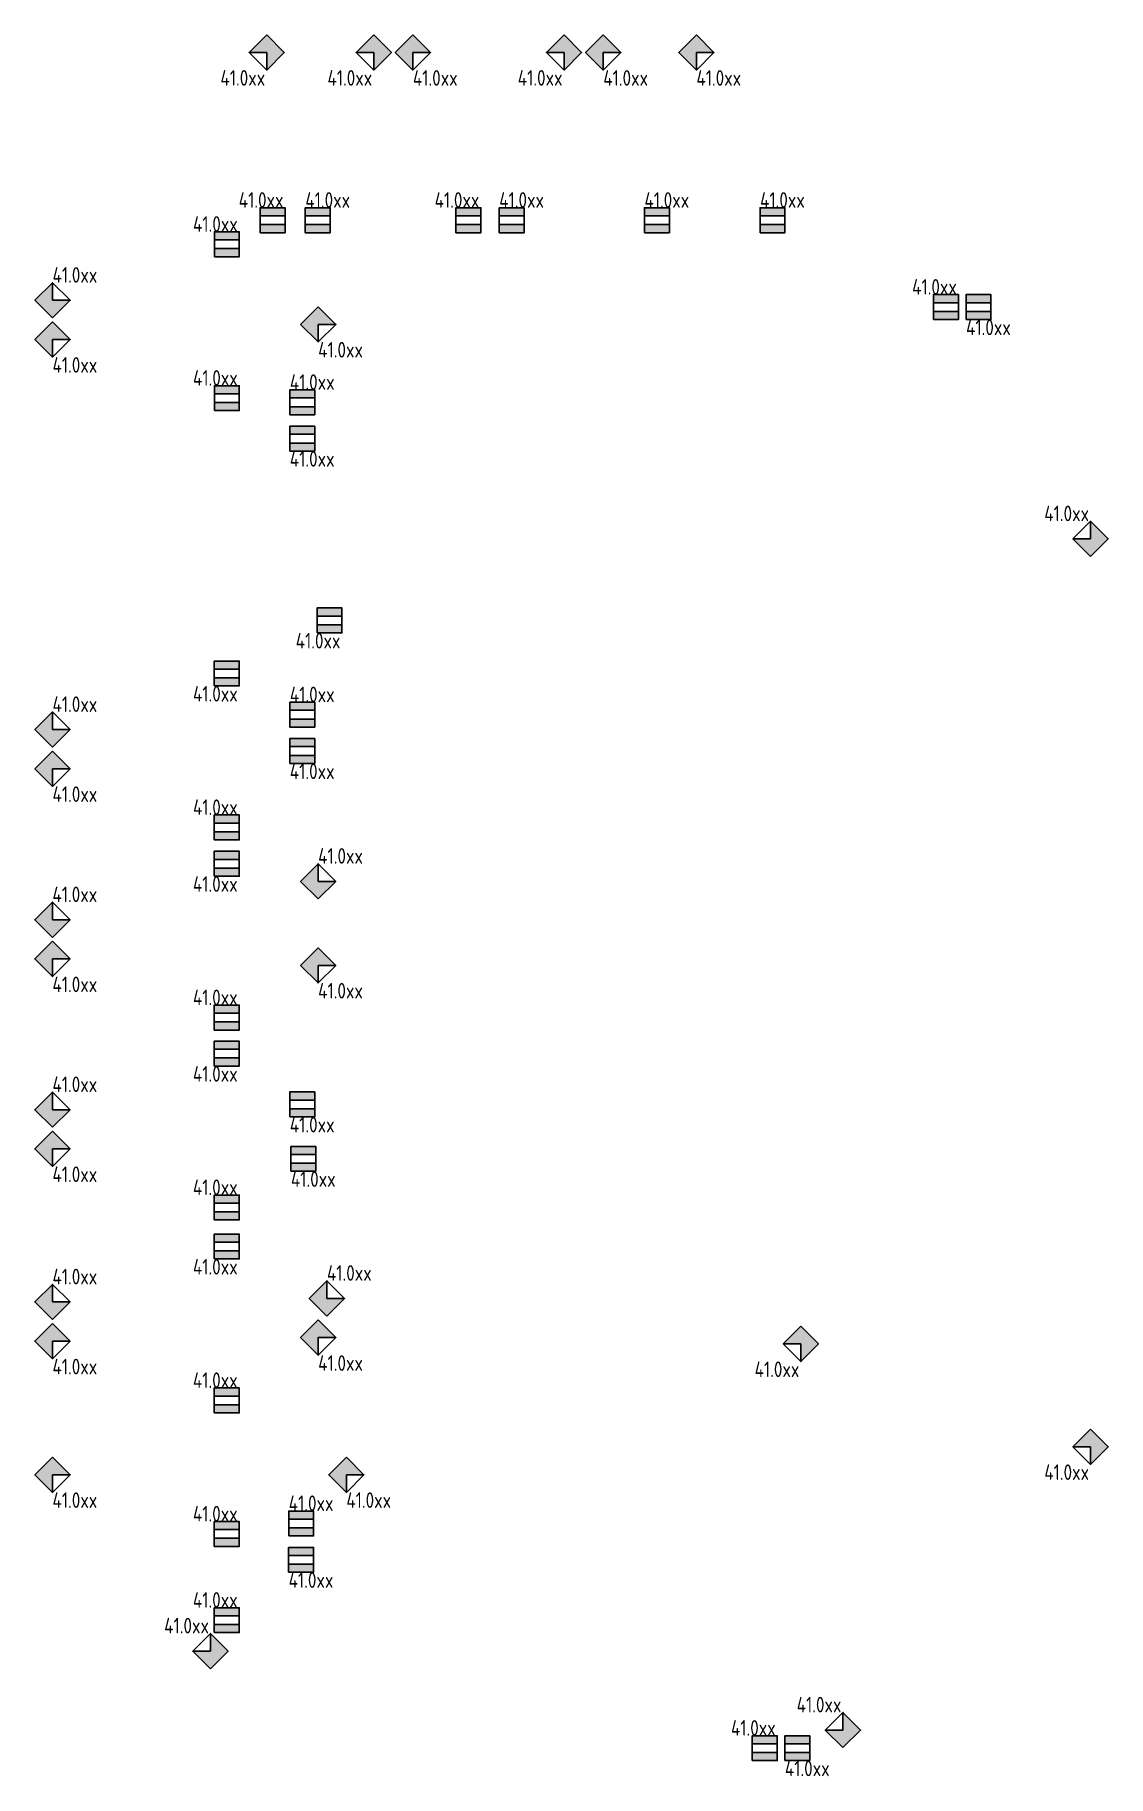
# Model space of a CAD drawing. Header units: millimetres. Extents: x 57329 to 256792, y -31663 to 25417.
# Drawn here: x 57329 to 91780, y -30474 to 25417 of the extents above.
import ezdxf

# ---------------------------------------------------------------- set-up
doc = ezdxf.new("R2010")
doc.units = ezdxf.units.MM
doc.layers.add('Охранная сигнализация', color=5, linetype='Continuous')
doc.styles.add('-ISOCPEUR-', font='ISOCPEUR.TTF', dxfattribs={"width": 0.8, "height": 2.5})

# ---------------------------------------------------------------- blocks, each defined once
blk = doc.blocks.new('*U14')
h = blk.add_hatch(color=256)
h.dxf.hatch_style = 1
h.paths.add_polyline_path([(-2.83, 0), (-5.66, -2.83), (-2.83, -2.83), (-2.83, -5.66), (0, -2.83)])
for points in [[(-2.83, 0), (-5.66, -2.83), (-2.83, -5.66), (0, -2.83)], [(-2.83, -2.83), (-5.66, -2.83), (-2.83, -5.66), (-2.83, -2.83)]]:
    blk.add_lwpolyline(points, close=True)
at = {"style": '-ISOCPEUR-', "width": 0.8}
blk.add_attdef('ADDR', (-2.83, -5.66), '', height=2.5, dxfattribs=at)
blk = doc.blocks.new('*U17')
h = blk.add_hatch(color=256)
h.dxf.hatch_style = 1
h.paths.add_polyline_path([(2.83, 0), (5.66, -2.83), (2.83, -2.83), (2.83, -5.66), (0, -2.83)])
for points in [[(2.83, 0), (5.66, -2.83), (2.83, -5.66), (0, -2.83)], [(2.83, -2.83), (5.66, -2.83), (2.83, -5.66), (2.83, -2.83)]]:
    blk.add_lwpolyline(points, close=True)
at = {"style": '-ISOCPEUR-', "width": 0.8}
blk.add_attdef('ADDR', (2.83, -5.66), '', height=2.5, dxfattribs=at)
blk = doc.blocks.new('*U18')
h = blk.add_hatch(color=256)
h.dxf.hatch_style = 1
h.paths.add_polyline_path([(2.83, 0), (5.66, 2.83), (2.83, 2.83), (2.83, 5.66), (0, 2.83)])
for points in [[(2.83, 0), (5.66, 2.83), (2.83, 5.66), (0, 2.83)], [(2.83, 2.83), (5.66, 2.83), (2.83, 5.66), (2.83, 2.83)]]:
    blk.add_lwpolyline(points, close=True)
at = {"style": '-ISOCPEUR-', "width": 0.8}
blk.add_attdef('ADDR', (2.83, 5.66), '', height=2.5, dxfattribs=at)
blk = doc.blocks.new('*U29')
h = blk.add_hatch(color=256)
h.dxf.hatch_style = 1
h.paths.add_polyline_path([(-4, 1.3), (-4, 0), (0, 0), (0, 1.3)])
h.paths.add_polyline_path([(-4, 4), (-4, 2.7), (0, 2.7), (0, 4)])
for points in [[(-4, 0), (0, 0), (0, 4), (-4, 4)], [(-4, 2.7), (0, 2.7), (0, 4), (-4, 4)], [(-4, 0), (0, 0), (0, 1.3), (-4, 1.3)]]:
    blk.add_lwpolyline(points, close=True)
at = {"style": '-ISOCPEUR-', "width": 0.8}
blk.add_attdef('ADDR', (0, 4), '', height=2.5, dxfattribs=at)
blk = doc.blocks.new('*U28')
h = blk.add_hatch(color=256)
h.dxf.hatch_style = 1
h.paths.add_polyline_path([(0, 1.3), (0, 0), (4, 0), (4, 1.3)])
h.paths.add_polyline_path([(0, 4), (0, 2.7), (4, 2.7), (4, 4)])
for points in [[(0, 0), (4, 0), (4, 4), (0, 4)], [(0, 2.7), (4, 2.7), (4, 4), (0, 4)], [(0, 0), (4, 0), (4, 1.3), (0, 1.3)]]:
    blk.add_lwpolyline(points, close=True)
at = {"style": '-ISOCPEUR-', "width": 0.8}
blk.add_attdef('ADDR', (0, 4), '', height=2.5, dxfattribs=at)
blk = doc.blocks.new('*U30')
h = blk.add_hatch(color=256)
h.dxf.hatch_style = 1
h.paths.add_polyline_path([(-4, -2.7), (-4, -4), (0, -4), (0, -2.7)])
h.paths.add_polyline_path([(-4, 0), (-4, -1.3), (0, -1.3), (0, 0)])
for points in [[(-4, -4), (0, -4), (0, 0), (-4, 0)], [(-4, -1.3), (0, -1.3), (0, 0), (-4, 0)], [(-4, -4), (0, -4), (0, -2.7), (-4, -2.7)]]:
    blk.add_lwpolyline(points, close=True)
at = {"style": '-ISOCPEUR-', "width": 0.8}
blk.add_attdef('ADDR', (0, -4), '', height=2.5, dxfattribs=at)
blk = doc.blocks.new('*U19')
h = blk.add_hatch(color=256)
h.dxf.hatch_style = 1
h.paths.add_polyline_path([(-2.83, 0), (-5.66, 2.83), (-2.83, 2.83), (-2.83, 5.66), (0, 2.83)])
for points in [[(-2.83, 0), (-5.66, 2.83), (-2.83, 5.66), (0, 2.83)], [(-2.83, 2.83), (-5.66, 2.83), (-2.83, 5.66), (-2.83, 2.83)]]:
    blk.add_lwpolyline(points, close=True)
at = {"style": '-ISOCPEUR-', "width": 0.8}
blk.add_attdef('ADDR', (-2.83, 5.66), '', height=2.5, dxfattribs=at)
blk = doc.blocks.new('*U20')
h = blk.add_hatch(color=256)
h.dxf.hatch_style = 1
h.paths.add_polyline_path([(-2.83, 0), (-5.66, -2.83), (-2.83, -2.83), (-2.83, -5.66), (0, -2.83)])
for points in [[(-2.83, 0), (-5.66, -2.83), (-2.83, -5.66), (0, -2.83)], [(-2.83, -2.83), (-5.66, -2.83), (-2.83, -5.66), (-2.83, -2.83)]]:
    blk.add_lwpolyline(points, close=True)
at = {"style": '-ISOCPEUR-', "width": 0.8}
blk.add_attdef('ADDR', (-2.83, -5.66), '', height=2.5, dxfattribs=at)
blk = doc.blocks.new('*U22')
h = blk.add_hatch(color=256)
h.dxf.hatch_style = 1
h.paths.add_polyline_path([(2.83, 0), (5.66, -2.83), (2.83, -2.83), (2.83, -5.66), (0, -2.83)])
for points in [[(2.83, 0), (5.66, -2.83), (2.83, -5.66), (0, -2.83)], [(2.83, -2.83), (5.66, -2.83), (2.83, -5.66), (2.83, -2.83)]]:
    blk.add_lwpolyline(points, close=True)
at = {"style": '-ISOCPEUR-', "width": 0.8}
blk.add_attdef('ADDR', (2.83, -5.66), '', height=2.5, dxfattribs=at)
blk = doc.blocks.new('*U21')
h = blk.add_hatch(color=256)
h.dxf.hatch_style = 1
h.paths.add_polyline_path([(2.83, 0), (5.66, 2.83), (2.83, 2.83), (2.83, 5.66), (0, 2.83)])
for points in [[(2.83, 0), (5.66, 2.83), (2.83, 5.66), (0, 2.83)], [(2.83, 2.83), (5.66, 2.83), (2.83, 5.66), (2.83, 2.83)]]:
    blk.add_lwpolyline(points, close=True)
at = {"style": '-ISOCPEUR-', "width": 0.8}
blk.add_attdef('ADDR', (2.83, 5.66), '', height=2.5, dxfattribs=at)
blk = doc.blocks.new('*U23')
h = blk.add_hatch(color=256)
h.dxf.hatch_style = 1
h.paths.add_polyline_path([(-2.83, 0), (-5.66, 2.83), (-2.83, 2.83), (-2.83, 5.66), (0, 2.83)])
for points in [[(-2.83, 0), (-5.66, 2.83), (-2.83, 5.66), (0, 2.83)], [(-2.83, 2.83), (-5.66, 2.83), (-2.83, 5.66), (-2.83, 2.83)]]:
    blk.add_lwpolyline(points, close=True)
at = {"style": '-ISOCPEUR-', "width": 0.8}
blk.add_attdef('ADDR', (-2.83, 5.66), '', height=2.5, dxfattribs=at)
blk = doc.blocks.new('*U32')
h = blk.add_hatch(color=256)
h.dxf.hatch_style = 1
h.paths.add_polyline_path([(0, 1.3), (0, 0), (4, 0), (4, 1.3)])
h.paths.add_polyline_path([(0, 4), (0, 2.7), (4, 2.7), (4, 4)])
for points in [[(0, 0), (4, 0), (4, 4), (0, 4)], [(0, 2.7), (4, 2.7), (4, 4), (0, 4)], [(0, 0), (4, 0), (4, 1.3), (0, 1.3)]]:
    blk.add_lwpolyline(points, close=True)
at = {"style": '-ISOCPEUR-', "width": 0.8}
blk.add_attdef('ADDR', (0, 4), '', height=2.5, dxfattribs=at)
blk = doc.blocks.new('*U31')
h = blk.add_hatch(color=256)
h.dxf.hatch_style = 1
h.paths.add_polyline_path([(0, -2.7), (0, -4), (4, -4), (4, -2.7)])
h.paths.add_polyline_path([(0, 0), (0, -1.3), (4, -1.3), (4, 0)])
for points in [[(0, -4), (4, -4), (4, 0), (0, 0)], [(0, -1.3), (4, -1.3), (4, 0), (0, 0)], [(0, -4), (4, -4), (4, -2.7), (0, -2.7)]]:
    blk.add_lwpolyline(points, close=True)
at = {"style": '-ISOCPEUR-', "width": 0.8}
blk.add_attdef('ADDR', (0, -4), '', height=2.5, dxfattribs=at)
blk = doc.blocks.new('*U33')
h = blk.add_hatch(color=256)
h.dxf.hatch_style = 1
h.paths.add_polyline_path([(0, -2.7), (0, -4), (4, -4), (4, -2.7)])
h.paths.add_polyline_path([(0, 0), (0, -1.3), (4, -1.3), (4, 0)])
for points in [[(0, -4), (4, -4), (4, 0), (0, 0)], [(0, -1.3), (4, -1.3), (4, 0), (0, 0)], [(0, -4), (4, -4), (4, -2.7), (0, -2.7)]]:
    blk.add_lwpolyline(points, close=True)
at = {"style": '-ISOCPEUR-', "width": 0.8}
blk.add_attdef('ADDR', (0, -4), '', height=2.5, dxfattribs=at)

msp = doc.modelspace()

# ---------------------------------------------------------------- block references
at = {"layer": 'Охранная сигнализация'}
ref = msp.add_blockref('*U14', (65337, 25417), dxfattribs=dict(at, xscale=200, yscale=200, zscale=200))
ref.add_attrib('ADDR', '41.0xx', (63286, 23786), dxfattribs={"layer": '0', "height": 500, "style": '-ISOCPEUR-', "width": 0.8})
ref = msp.add_blockref('*U14', (68772, 25417), dxfattribs=dict(at, xscale=200, yscale=200, zscale=200))
ref.add_attrib('ADDR', '41.0xx', (66721, 23786), dxfattribs={"layer": '0', "height": 500, "style": '-ISOCPEUR-', "width": 0.8})
ref = msp.add_blockref('*U17', (68899, 25415), dxfattribs=dict(at, xscale=200, yscale=200, zscale=200))
ref.add_attrib('ADDR', '41.0xx', (69464, 23784), dxfattribs={"layer": '0', "height": 500, "style": '-ISOCPEUR-', "width": 0.8})
ref = msp.add_blockref('*U14', (74880, 25417), dxfattribs=dict(at, xscale=200, yscale=200, zscale=200))
ref.add_attrib('ADDR', '41.0xx', (72829, 23786), dxfattribs={"layer": '0', "height": 500, "style": '-ISOCPEUR-', "width": 0.8})
ref = msp.add_blockref('*U17', (75009, 25415), dxfattribs=dict(at, xscale=200, yscale=200, zscale=200))
ref.add_attrib('ADDR', '41.0xx', (75574, 23784), dxfattribs={"layer": '0', "height": 500, "style": '-ISOCPEUR-', "width": 0.8})
ref = msp.add_blockref('*U17', (77996, 25415), dxfattribs=dict(at, xscale=200, yscale=200, zscale=200))
ref.add_attrib('ADDR', '41.0xx', (78562, 23784), dxfattribs={"layer": '0', "height": 500, "style": '-ISOCPEUR-', "width": 0.8})
ref = msp.add_blockref('*U29', (65359, 19067), dxfattribs=dict(at, xscale=200, yscale=200, zscale=200))
ref.add_attrib('ADDR', '41.0xx', (63874, 19867), dxfattribs={"layer": '0', "height": 500, "style": '-ISOCPEUR-', "width": 0.8})
at = {"layer": 'Охранная сигнализация', "xscale": 200, "yscale": 200, "zscale": 200}
for name, p in [('*U28', (66011, 19067)), ('*U28', (72235, 19067)), ('*U28', (76895, 19067)), ('*U28', (80605, 19067)), ('*U18', (57332, 16330)), ('*U32', (65515, 13222)), ('*U32', (65515, 3196)), ('*U18', (57331, 2552)), ('*U21', (65857, -2319)), ('*U18', (57329, -3553)), ('*U18', (57329, -9648)), ('*U18', (57329, -15820)), ('*U18', (66139, -15705)), ('*U32', (65477, -22763))]:
    msp.add_blockref(name, p, dxfattribs=at).add_auto_attribs({'ADDR': '41.0xx'})
at = {"layer": 'Охранная сигнализация'}
ref = msp.add_blockref('*U29', (71646, 19067), dxfattribs=dict(at, xscale=200, yscale=200, zscale=200))
ref.add_attrib('ADDR', '41.0xx', (70161, 19867), dxfattribs={"layer": '0', "height": 500, "style": '-ISOCPEUR-', "width": 0.8})
ref = msp.add_blockref('*U29', (63891, 18295), dxfattribs=dict(at, xscale=200, yscale=200, zscale=200))
ref.add_attrib('ADDR', '41.0xx', (62406, 19095), dxfattribs={"layer": '0', "height": 500, "style": '-ISOCPEUR-', "width": 0.8})
ref = msp.add_blockref('*U29', (86971, 16278), dxfattribs=dict(at, xscale=200, yscale=200, zscale=200))
ref.add_attrib('ADDR', '41.0xx', (85486, 17078), dxfattribs={"layer": '0', "height": 500, "style": '-ISOCPEUR-', "width": 0.8})
ref = msp.add_blockref('*U31', (87217, 17078), dxfattribs=dict(at, xscale=200, yscale=200, zscale=200))
ref.add_attrib('ADDR', '41.0xx', (87217, 15778), dxfattribs={"layer": '0', "height": 500, "style": '-ISOCPEUR-', "width": 0.8})
ref = msp.add_blockref('*U17', (65859, 16690), dxfattribs=dict(at, xscale=200, yscale=200, zscale=200))
ref.add_attrib('ADDR', '41.0xx', (66424, 15059), dxfattribs={"layer": '0', "height": 500, "style": '-ISOCPEUR-', "width": 0.8})
ref = msp.add_blockref('*U17', (57332, 16205), dxfattribs=dict(at, xscale=200, yscale=200, zscale=200))
ref.add_attrib('ADDR', '41.0xx', (57897, 14573), dxfattribs={"layer": '0', "height": 500, "style": '-ISOCPEUR-', "width": 0.8})
ref = msp.add_blockref('*U29', (63891, 13356), dxfattribs=dict(at, xscale=200, yscale=200, zscale=200))
ref.add_attrib('ADDR', '41.0xx', (62406, 14156), dxfattribs={"layer": '0', "height": 500, "style": '-ISOCPEUR-', "width": 0.8})
ref = msp.add_blockref('*U31', (65513, 12856), dxfattribs=dict(at, xscale=200, yscale=200, zscale=200))
ref.add_attrib('ADDR', '41.0xx', (65513, 11556), dxfattribs={"layer": '0', "height": 500, "style": '-ISOCPEUR-', "width": 0.8})
ref = msp.add_blockref('*U23', (91780, 8675), dxfattribs=dict(at, xscale=200, yscale=200, zscale=200))
ref.add_attrib('ADDR', '41.0xx', (89729, 9806), dxfattribs={"layer": '0', "height": 500, "style": '-ISOCPEUR-', "width": 0.8})
ref = msp.add_blockref('*U30', (67186, 7021), dxfattribs=dict(at, xscale=200, yscale=200, zscale=200))
ref.add_attrib('ADDR', '41.0xx', (65701, 5721), dxfattribs={"layer": '0', "height": 500, "style": '-ISOCPEUR-', "width": 0.8})
ref = msp.add_blockref('*U30', (63890, 5317), dxfattribs=dict(at, xscale=200, yscale=200, zscale=200))
ref.add_attrib('ADDR', '41.0xx', (62405, 4017), dxfattribs={"layer": '0', "height": 500, "style": '-ISOCPEUR-', "width": 0.8})
ref = msp.add_blockref('*U31', (65513, 2830), dxfattribs=dict(at, xscale=200, yscale=200, zscale=200))
ref.add_attrib('ADDR', '41.0xx', (65513, 1530), dxfattribs={"layer": '0', "height": 500, "style": '-ISOCPEUR-', "width": 0.8})
ref = msp.add_blockref('*U17', (57331, 2427), dxfattribs=dict(at, xscale=200, yscale=200, zscale=200))
ref.add_attrib('ADDR', '41.0xx', (57897, 796), dxfattribs={"layer": '0', "height": 500, "style": '-ISOCPEUR-', "width": 0.8})
ref = msp.add_blockref('*U29', (63890, -422), dxfattribs=dict(at, xscale=200, yscale=200, zscale=200))
ref.add_attrib('ADDR', '41.0xx', (62405, 378), dxfattribs={"layer": '0', "height": 500, "style": '-ISOCPEUR-', "width": 0.8})
ref = msp.add_blockref('*U30', (63888, -788), dxfattribs=dict(at, xscale=200, yscale=200, zscale=200))
ref.add_attrib('ADDR', '41.0xx', (62403, -2088), dxfattribs={"layer": '0', "height": 500, "style": '-ISOCPEUR-', "width": 0.8})
ref = msp.add_blockref('*U17', (57329, -3678), dxfattribs=dict(at, xscale=200, yscale=200, zscale=200))
ref.add_attrib('ADDR', '41.0xx', (57895, -5309), dxfattribs={"layer": '0', "height": 500, "style": '-ISOCPEUR-', "width": 0.8})
ref = msp.add_blockref('*U22', (65857, -3883), dxfattribs=dict(at, xscale=200, yscale=200, zscale=200))
ref.add_attrib('ADDR', '41.0xx', (66422, -5514), dxfattribs={"layer": '0', "height": 500, "style": '-ISOCPEUR-', "width": 0.8})
ref = msp.add_blockref('*U29', (63888, -6527), dxfattribs=dict(at, xscale=200, yscale=200, zscale=200))
ref.add_attrib('ADDR', '41.0xx', (62403, -5727), dxfattribs={"layer": '0', "height": 500, "style": '-ISOCPEUR-', "width": 0.8})
ref = msp.add_blockref('*U30', (63888, -6883), dxfattribs=dict(at, xscale=200, yscale=200, zscale=200))
ref.add_attrib('ADDR', '41.0xx', (62403, -8183), dxfattribs={"layer": '0', "height": 500, "style": '-ISOCPEUR-', "width": 0.8})
ref = msp.add_blockref('*U31', (65513, -8513), dxfattribs=dict(at, xscale=200, yscale=200, zscale=200))
ref.add_attrib('ADDR', '41.0xx', (65513, -9813), dxfattribs={"layer": '0', "height": 500, "style": '-ISOCPEUR-', "width": 0.8})
ref = msp.add_blockref('*U17', (57329, -9773), dxfattribs=dict(at, xscale=200, yscale=200, zscale=200))
ref.add_attrib('ADDR', '41.0xx', (57895, -11404), dxfattribs={"layer": '0', "height": 500, "style": '-ISOCPEUR-', "width": 0.8})
ref = msp.add_blockref('*U33', (65548, -10259), dxfattribs=dict(at, xscale=200, yscale=200, zscale=200))
ref.add_attrib('ADDR', '41.0xx', (65548, -11559), dxfattribs={"layer": '0', "height": 500, "style": '-ISOCPEUR-', "width": 0.8})
ref = msp.add_blockref('*U29', (63888, -12622), dxfattribs=dict(at, xscale=200, yscale=200, zscale=200))
ref.add_attrib('ADDR', '41.0xx', (62403, -11822), dxfattribs={"layer": '0', "height": 500, "style": '-ISOCPEUR-', "width": 0.8})
ref = msp.add_blockref('*U30', (63888, -13074), dxfattribs=dict(at, xscale=200, yscale=200, zscale=200))
ref.add_attrib('ADDR', '41.0xx', (62403, -14374), dxfattribs={"layer": '0', "height": 500, "style": '-ISOCPEUR-', "width": 0.8})
ref = msp.add_blockref('*U17', (57329, -15945), dxfattribs=dict(at, xscale=200, yscale=200, zscale=200))
ref.add_attrib('ADDR', '41.0xx', (57895, -17577), dxfattribs={"layer": '0', "height": 500, "style": '-ISOCPEUR-', "width": 0.8})
ref = msp.add_blockref('*U17', (65859, -15832), dxfattribs=dict(at, xscale=200, yscale=200, zscale=200))
ref.add_attrib('ADDR', '41.0xx', (66424, -17464), dxfattribs={"layer": '0', "height": 500, "style": '-ISOCPEUR-', "width": 0.8})
ref = msp.add_blockref('*U20', (82482, -16033), dxfattribs=dict(at, xscale=200, yscale=200, zscale=200))
ref.add_attrib('ADDR', '41.0xx', (80431, -17664), dxfattribs={"layer": '0', "height": 500, "style": '-ISOCPEUR-', "width": 0.8})
ref = msp.add_blockref('*U29', (63888, -18813), dxfattribs=dict(at, xscale=200, yscale=200, zscale=200))
ref.add_attrib('ADDR', '41.0xx', (62403, -18013), dxfattribs={"layer": '0', "height": 500, "style": '-ISOCPEUR-', "width": 0.8})
ref = msp.add_blockref('*U20', (91780, -19335), dxfattribs=dict(at, xscale=200, yscale=200, zscale=200))
ref.add_attrib('ADDR', '41.0xx', (89729, -20966), dxfattribs={"layer": '0', "height": 500, "style": '-ISOCPEUR-', "width": 0.8})
ref = msp.add_blockref('*U17', (57332, -20233), dxfattribs=dict(at, xscale=200, yscale=200, zscale=200))
ref.add_attrib('ADDR', '41.0xx', (57897, -21864), dxfattribs={"layer": '0', "height": 500, "style": '-ISOCPEUR-', "width": 0.8})
ref = msp.add_blockref('*U17', (66762, -20233), dxfattribs=dict(at, xscale=200, yscale=200, zscale=200))
ref.add_attrib('ADDR', '41.0xx', (67327, -21864), dxfattribs={"layer": '0', "height": 500, "style": '-ISOCPEUR-', "width": 0.8})
ref = msp.add_blockref('*U29', (63888, -23100), dxfattribs=dict(at, xscale=200, yscale=200, zscale=200))
ref.add_attrib('ADDR', '41.0xx', (62403, -22300), dxfattribs={"layer": '0', "height": 500, "style": '-ISOCPEUR-', "width": 0.8})
ref = msp.add_blockref('*U31', (65475, -23129), dxfattribs=dict(at, xscale=200, yscale=200, zscale=200))
ref.add_attrib('ADDR', '41.0xx', (65475, -24429), dxfattribs={"layer": '0', "height": 500, "style": '-ISOCPEUR-', "width": 0.8})
ref = msp.add_blockref('*U29', (63888, -25867), dxfattribs=dict(at, xscale=200, yscale=200, zscale=200))
ref.add_attrib('ADDR', '41.0xx', (62403, -25067), dxfattribs={"layer": '0', "height": 500, "style": '-ISOCPEUR-', "width": 0.8})
ref = msp.add_blockref('*U19', (63532, -27024), dxfattribs=dict(at, xscale=200, yscale=200, zscale=200))
ref.add_attrib('ADDR', '41.0xx', (61481, -25892), dxfattribs={"layer": '0', "height": 500, "style": '-ISOCPEUR-', "width": 0.8})
ref = msp.add_blockref('*U19', (83832, -29558), dxfattribs=dict(at, xscale=200, yscale=200, zscale=200))
ref.add_attrib('ADDR', '41.0xx', (81781, -28427), dxfattribs={"layer": '0', "height": 500, "style": '-ISOCPEUR-', "width": 0.8})
ref = msp.add_blockref('*U29', (81156, -29974), dxfattribs=dict(at, xscale=200, yscale=200, zscale=200))
ref.add_attrib('ADDR', '41.0xx', (79672, -29174), dxfattribs={"layer": '0', "height": 500, "style": '-ISOCPEUR-', "width": 0.8})
ref = msp.add_blockref('*U31', (81403, -29174), dxfattribs=dict(at, xscale=200, yscale=200, zscale=200))
ref.add_attrib('ADDR', '41.0xx', (81403, -30474), dxfattribs={"layer": '0', "height": 500, "style": '-ISOCPEUR-', "width": 0.8})

doc.saveas('drawing.dxf')
